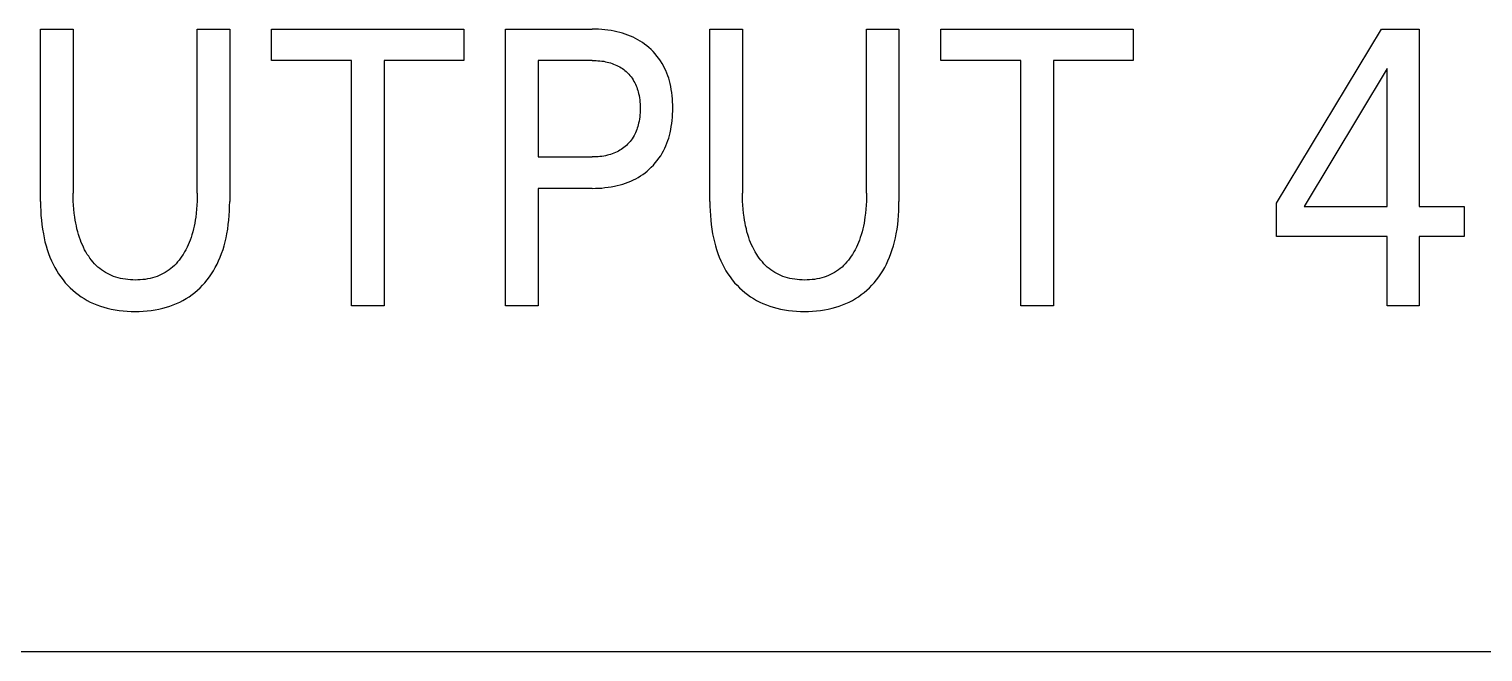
# Model space of a CAD drawing. Extents: x 0 to 420, y 0 to 297.
# Drawn here: x 142.15 to 153.7, y 169.47 to 174.42 of the extents above; entities that cross this region are included whole.
import ezdxf

# ---------------------------------------------------------------- set-up
doc = ezdxf.new("R2010")
doc.units = 0
doc.header["$LTSCALE"] = 23.1
doc.layers.add('10000_FRONT', color=7, linetype='CONTINUOUS')

msp = doc.modelspace()

# ---------------------------------------------------------------- linework, layer by layer
at = {"layer": '10000_FRONT', "color": 7, "linetype": 'CONTINUOUS'}
for p, q in [((142.241, 173.048), (142.241, 174.418)), ((142.241, 174.418), (142.5, 174.418)), ((142.5, 174.418), (142.5, 173.113)), ((143.485, 173.113), (143.485, 174.418)), ((143.485, 174.418), (143.743, 174.418)), ((143.743, 174.418), (143.743, 173.048)), ((144.076, 174.169), (144.076, 174.418)), ((144.076, 174.418), (145.604, 174.418)), ((145.604, 174.418), (145.604, 174.169)), ((145.935, 172.218), (145.935, 174.418)), ((145.935, 174.418), (146.623, 174.418)), ((146.648, 174.418), (146.623, 174.418)), ((146.673, 174.417), (146.648, 174.418)), ((146.698, 174.416), (146.673, 174.417)), ((146.723, 174.413), (146.698, 174.416)), ((146.748, 174.41), (146.723, 174.413)), ((146.773, 174.407), (146.748, 174.41)), ((146.797, 174.402), (146.773, 174.407)), ((146.819, 174.397), (146.797, 174.402)), ((146.841, 174.392), (146.819, 174.397)), ((146.863, 174.386), (146.841, 174.392)), ((146.884, 174.379), (146.863, 174.386)), ((147.557, 173.048), (147.557, 174.418)), ((147.557, 174.418), (147.816, 174.418)), ((147.816, 174.418), (147.816, 173.113)), ((148.802, 173.113), (148.802, 174.418)), ((148.802, 174.418), (149.059, 174.418)), ((149.059, 174.418), (149.059, 173.048)), ((149.393, 174.169), (149.393, 174.418)), ((149.393, 174.418), (150.92, 174.418)), ((150.92, 174.418), (150.92, 174.169)), ((152.057, 173.034), (152.892, 174.418)), ((152.892, 174.418), (153.191, 174.418)), ((153.191, 174.418), (153.191, 173.009)), ((146.906, 174.371), (146.884, 174.379)), ((146.926, 174.363), (146.906, 174.371)), ((146.947, 174.353), (146.926, 174.363)), ((146.966, 174.344), (146.947, 174.353)), ((146.985, 174.334), (146.966, 174.344)), ((147.003, 174.323), (146.985, 174.334)), ((147.021, 174.311), (147.003, 174.323)), ((147.039, 174.299), (147.021, 174.311)), ((147.056, 174.286), (147.039, 174.299)), ((147.072, 174.272), (147.056, 174.286)), ((147.09, 174.256), (147.072, 174.272)), ((144.711, 174.169), (144.076, 174.169)), ((144.711, 172.218), (144.711, 174.169)), ((144.97, 174.169), (144.97, 172.218)), ((145.604, 174.169), (144.97, 174.169)), ((146.194, 174.169), (146.194, 173.402)), ((146.623, 174.169), (146.194, 174.169)), ((146.623, 174.169), (146.638, 174.169)), ((146.638, 174.169), (146.653, 174.168)), ((146.653, 174.168), (146.668, 174.167)), ((146.668, 174.167), (146.683, 174.166)), ((146.683, 174.166), (146.699, 174.164)), ((146.699, 174.164), (146.714, 174.162)), ((146.714, 174.162), (146.728, 174.159)), ((146.728, 174.159), (146.742, 174.156)), ((146.742, 174.156), (146.755, 174.153)), ((146.755, 174.153), (146.768, 174.149)), ((146.768, 174.149), (146.781, 174.145)), ((147.106, 174.239), (147.09, 174.256)), ((147.122, 174.222), (147.106, 174.239)), ((147.137, 174.204), (147.122, 174.222)), ((147.152, 174.185), (147.137, 174.204)), ((147.165, 174.166), (147.152, 174.185)), ((147.178, 174.146), (147.165, 174.166)), ((150.027, 174.169), (149.393, 174.169)), ((150.027, 172.218), (150.027, 174.169)), ((150.286, 174.169), (150.286, 172.218)), ((150.92, 174.169), (150.286, 174.169)), ((146.781, 174.145), (146.793, 174.14)), ((146.793, 174.14), (146.806, 174.135)), ((146.806, 174.135), (146.818, 174.129)), ((146.818, 174.129), (146.83, 174.124)), ((146.83, 174.124), (146.841, 174.117)), ((146.841, 174.117), (146.852, 174.111)), ((146.852, 174.111), (146.862, 174.104)), ((146.862, 174.104), (146.873, 174.096)), ((146.873, 174.096), (146.883, 174.088)), ((146.883, 174.088), (146.892, 174.08)), ((146.892, 174.08), (146.903, 174.07)), ((146.903, 174.07), (146.913, 174.06)), ((146.913, 174.06), (146.922, 174.05)), ((146.922, 174.05), (146.931, 174.039)), ((146.931, 174.039), (146.939, 174.027)), ((147.188, 174.127), (147.178, 174.146)), ((147.198, 174.108), (147.188, 174.127)), ((147.207, 174.088), (147.198, 174.108)), ((147.216, 174.068), (147.207, 174.088)), ((147.223, 174.048), (147.216, 174.068)), ((147.23, 174.027), (147.223, 174.048)), ((152.937, 174.105), (152.279, 173.009)), ((152.937, 173.009), (152.937, 174.105)), ((146.939, 174.027), (146.947, 174.015)), ((146.947, 174.015), (146.954, 174.003)), ((146.954, 174.003), (146.96, 173.992)), ((146.96, 173.992), (146.966, 173.98)), ((146.966, 173.98), (146.971, 173.968)), ((146.971, 173.968), (146.976, 173.956)), ((146.976, 173.956), (146.981, 173.944)), ((146.981, 173.944), (146.985, 173.931)), ((146.985, 173.931), (146.988, 173.919)), ((146.988, 173.919), (146.991, 173.906)), ((147.236, 174.007), (147.23, 174.027)), ((147.241, 173.986), (147.236, 174.007)), ((147.247, 173.962), (147.241, 173.986)), ((147.251, 173.938), (147.247, 173.962)), ((147.255, 173.914), (147.251, 173.938)), ((146.991, 173.906), (146.995, 173.89)), ((146.995, 173.89), (146.998, 173.873)), ((146.998, 173.873), (147, 173.856)), ((147, 173.856), (147.002, 173.839)), ((147.002, 173.839), (147.003, 173.822)), ((147.003, 173.822), (147.003, 173.805)), ((147.003, 173.805), (147.004, 173.789)), ((147.258, 173.889), (147.255, 173.914)), ((147.26, 173.865), (147.258, 173.889)), ((147.261, 173.841), (147.26, 173.865)), ((147.262, 173.816), (147.261, 173.841)), ((147.262, 173.792), (147.262, 173.816)), ((146.995, 173.687), (146.991, 173.67)), ((146.998, 173.703), (146.995, 173.687)), ((147, 173.72), (146.998, 173.703)), ((147.002, 173.737), (147, 173.72)), ((147.003, 173.754), (147.002, 173.737)), ((147.004, 173.789), (147.003, 173.771)), ((147.003, 173.771), (147.003, 173.754)), ((147.255, 173.668), (147.258, 173.692)), ((147.258, 173.692), (147.26, 173.717)), ((147.26, 173.717), (147.261, 173.742)), ((147.261, 173.742), (147.262, 173.767)), ((147.262, 173.767), (147.262, 173.792)), ((146.955, 173.572), (146.948, 173.559)), ((146.961, 173.583), (146.955, 173.572)), ((146.967, 173.595), (146.961, 173.583)), ((146.972, 173.607), (146.967, 173.595)), ((146.977, 173.619), (146.972, 173.607)), ((146.981, 173.632), (146.977, 173.619)), ((146.985, 173.644), (146.981, 173.632)), ((146.988, 173.657), (146.985, 173.644)), ((146.991, 173.67), (146.988, 173.657)), ((147.23, 173.552), (147.236, 173.573)), ((147.236, 173.573), (147.242, 173.595)), ((147.242, 173.595), (147.247, 173.619)), ((147.247, 173.619), (147.251, 173.643)), ((147.251, 173.643), (147.255, 173.668)), ((146.853, 173.462), (146.842, 173.455)), ((146.864, 173.469), (146.853, 173.462)), ((146.874, 173.477), (146.864, 173.469)), ((146.884, 173.485), (146.874, 173.477)), ((146.894, 173.494), (146.884, 173.485)), ((146.904, 173.504), (146.894, 173.494)), ((146.914, 173.514), (146.904, 173.504)), ((146.923, 173.525), (146.914, 173.514)), ((146.932, 173.536), (146.923, 173.525)), ((146.94, 173.547), (146.932, 173.536)), ((146.948, 173.559), (146.94, 173.547)), ((147.19, 173.451), (147.199, 173.471)), ((147.199, 173.471), (147.208, 173.491)), ((147.208, 173.491), (147.216, 173.511)), ((147.216, 173.511), (147.224, 173.532)), ((147.224, 173.532), (147.23, 173.552)), ((146.194, 173.402), (146.623, 173.402)), ((146.638, 173.402), (146.623, 173.402)), ((146.653, 173.403), (146.638, 173.402)), ((146.669, 173.404), (146.653, 173.403)), ((146.684, 173.405), (146.669, 173.404)), ((146.699, 173.407), (146.684, 173.405)), ((146.714, 173.409), (146.699, 173.407)), ((146.729, 173.412), (146.714, 173.409)), ((146.743, 173.415), (146.729, 173.412)), ((146.756, 173.418), (146.743, 173.415)), ((146.769, 173.422), (146.756, 173.418)), ((146.782, 173.427), (146.769, 173.422)), ((146.795, 173.432), (146.782, 173.427)), ((146.807, 173.437), (146.795, 173.432)), ((146.82, 173.443), (146.807, 173.437)), ((146.831, 173.449), (146.82, 173.443)), ((146.842, 173.455), (146.831, 173.449)), ((147.109, 173.337), (147.124, 173.355)), ((147.124, 173.355), (147.139, 173.373)), ((147.139, 173.373), (147.153, 173.392)), ((147.153, 173.392), (147.167, 173.412)), ((147.167, 173.412), (147.179, 173.432)), ((147.179, 173.432), (147.19, 173.451)), ((146.95, 173.22), (146.969, 173.229)), ((146.969, 173.229), (146.988, 173.24)), ((146.988, 173.24), (147.006, 173.251)), ((147.006, 173.251), (147.024, 173.263)), ((147.024, 173.263), (147.042, 173.276)), ((147.042, 173.276), (147.058, 173.29)), ((147.058, 173.29), (147.075, 173.304)), ((147.075, 173.304), (147.092, 173.32)), ((147.092, 173.32), (147.109, 173.337)), ((142.5, 173.082), (142.5, 173.113)), ((143.485, 173.113), (143.485, 173.082)), ((146.194, 173.152), (146.194, 172.218)), ((146.623, 173.152), (146.194, 173.152)), ((146.623, 173.152), (146.648, 173.153)), ((146.648, 173.153), (146.674, 173.154)), ((146.674, 173.154), (146.699, 173.155)), ((146.699, 173.155), (146.724, 173.158)), ((146.724, 173.158), (146.749, 173.161)), ((146.749, 173.161), (146.774, 173.164)), ((146.774, 173.164), (146.799, 173.169)), ((146.799, 173.169), (146.822, 173.174)), ((146.822, 173.174), (146.844, 173.18)), ((146.844, 173.18), (146.866, 173.186)), ((146.866, 173.186), (146.887, 173.193)), ((146.887, 173.193), (146.908, 173.201)), ((146.908, 173.201), (146.929, 173.21)), ((146.929, 173.21), (146.95, 173.22)), ((147.817, 173.082), (147.816, 173.113)), ((148.802, 173.113), (148.801, 173.082)), ((142.241, 173.048), (142.241, 173.011)), ((142.241, 173.011), (142.242, 172.974)), ((142.501, 173.05), (142.5, 173.082)), ((142.503, 173.018), (142.501, 173.05)), ((142.505, 172.987), (142.503, 173.018)), ((143.482, 173.018), (143.48, 172.986)), ((143.484, 173.05), (143.482, 173.018)), ((143.485, 173.082), (143.484, 173.05)), ((143.741, 172.974), (143.742, 173.011)), ((143.742, 173.011), (143.743, 173.048)), ((147.557, 173.048), (147.558, 173.011)), ((147.558, 173.011), (147.559, 172.974)), ((147.817, 173.05), (147.817, 173.082)), ((147.819, 173.018), (147.817, 173.05)), ((147.822, 172.987), (147.819, 173.018)), ((148.799, 173.018), (148.797, 172.986)), ((148.801, 173.05), (148.799, 173.018)), ((148.801, 173.082), (148.801, 173.05)), ((149.058, 172.974), (149.059, 173.011)), ((149.059, 173.011), (149.059, 173.048)), ((152.057, 172.769), (152.057, 173.034)), ((152.279, 173.009), (152.937, 173.009)), ((153.191, 173.009), (153.549, 173.009)), ((153.549, 173.009), (153.549, 172.769)), ((142.242, 172.974), (142.244, 172.937)), ((142.244, 172.937), (142.247, 172.901)), ((142.247, 172.901), (142.251, 172.864)), ((142.508, 172.955), (142.505, 172.987)), ((142.512, 172.924), (142.508, 172.955)), ((142.516, 172.9), (142.512, 172.924)), ((142.52, 172.877), (142.516, 172.9)), ((143.469, 172.9), (143.465, 172.876)), ((143.473, 172.923), (143.469, 172.9)), ((143.477, 172.955), (143.473, 172.923)), ((143.48, 172.986), (143.477, 172.955)), ((143.732, 172.864), (143.736, 172.901)), ((143.736, 172.901), (143.739, 172.937)), ((143.739, 172.937), (143.741, 172.974)), ((147.559, 172.974), (147.561, 172.937)), ((147.561, 172.937), (147.564, 172.901)), ((147.564, 172.901), (147.568, 172.864)), ((147.825, 172.955), (147.822, 172.987)), ((147.829, 172.924), (147.825, 172.955)), ((147.832, 172.9), (147.829, 172.924)), ((147.837, 172.877), (147.832, 172.9)), ((148.786, 172.9), (148.782, 172.876)), ((148.789, 172.923), (148.786, 172.9)), ((148.793, 172.955), (148.789, 172.923)), ((148.797, 172.986), (148.793, 172.955)), ((149.049, 172.864), (149.053, 172.901)), ((149.053, 172.901), (149.056, 172.937)), ((149.056, 172.937), (149.058, 172.974)), ((142.251, 172.864), (142.256, 172.828)), ((142.256, 172.828), (142.263, 172.791)), ((142.263, 172.791), (142.269, 172.76)), ((142.525, 172.854), (142.52, 172.877)), ((142.53, 172.83), (142.525, 172.854)), ((142.536, 172.807), (142.53, 172.83)), ((142.542, 172.785), (142.536, 172.807)), ((142.55, 172.762), (142.542, 172.785)), ((143.443, 172.784), (143.436, 172.761)), ((143.449, 172.807), (143.443, 172.784)), ((143.455, 172.83), (143.449, 172.807)), ((143.461, 172.853), (143.455, 172.83)), ((143.465, 172.876), (143.461, 172.853)), ((143.714, 172.76), (143.721, 172.791)), ((143.721, 172.791), (143.727, 172.828)), ((143.727, 172.828), (143.732, 172.864)), ((147.568, 172.864), (147.573, 172.828)), ((147.573, 172.828), (147.579, 172.791)), ((147.579, 172.791), (147.586, 172.76)), ((147.841, 172.854), (147.837, 172.877)), ((147.847, 172.83), (147.841, 172.854)), ((147.852, 172.807), (147.847, 172.83)), ((147.859, 172.785), (147.852, 172.807)), ((147.866, 172.762), (147.859, 172.785)), ((148.76, 172.784), (148.752, 172.761)), ((148.766, 172.807), (148.76, 172.784)), ((148.772, 172.83), (148.766, 172.807)), ((148.777, 172.853), (148.772, 172.83)), ((148.782, 172.876), (148.777, 172.853)), ((149.031, 172.76), (149.037, 172.791)), ((149.037, 172.791), (149.044, 172.828)), ((149.044, 172.828), (149.049, 172.864)), ((152.937, 172.769), (152.057, 172.769)), ((152.937, 172.218), (152.937, 172.769)), ((153.191, 172.769), (153.191, 172.218)), ((153.549, 172.769), (153.191, 172.769)), ((142.269, 172.76), (142.276, 172.728)), ((142.276, 172.728), (142.284, 172.697)), ((142.284, 172.697), (142.294, 172.666)), ((142.294, 172.666), (142.304, 172.636)), ((142.557, 172.742), (142.55, 172.762)), ((142.564, 172.723), (142.557, 172.742)), ((142.573, 172.703), (142.564, 172.723)), ((142.582, 172.684), (142.573, 172.703)), ((142.591, 172.665), (142.582, 172.684)), ((142.601, 172.647), (142.591, 172.665)), ((143.395, 172.665), (143.385, 172.647)), ((143.404, 172.684), (143.395, 172.665)), ((143.413, 172.703), (143.404, 172.684)), ((143.421, 172.722), (143.413, 172.703)), ((143.429, 172.742), (143.421, 172.722)), ((143.436, 172.761), (143.429, 172.742)), ((143.679, 172.636), (143.69, 172.666)), ((143.69, 172.666), (143.699, 172.697)), ((143.699, 172.697), (143.707, 172.728)), ((143.707, 172.728), (143.714, 172.76)), ((147.586, 172.76), (147.593, 172.728)), ((147.593, 172.728), (147.601, 172.697)), ((147.601, 172.697), (147.61, 172.666)), ((147.61, 172.666), (147.621, 172.636)), ((147.873, 172.742), (147.866, 172.762)), ((147.881, 172.723), (147.873, 172.742)), ((147.889, 172.703), (147.881, 172.723)), ((147.898, 172.684), (147.889, 172.703)), ((147.908, 172.665), (147.898, 172.684)), ((147.918, 172.647), (147.908, 172.665)), ((148.711, 172.665), (148.701, 172.647)), ((148.721, 172.684), (148.711, 172.665)), ((148.73, 172.703), (148.721, 172.684)), ((148.738, 172.722), (148.73, 172.703)), ((148.745, 172.742), (148.738, 172.722)), ((148.752, 172.761), (148.745, 172.742)), ((148.996, 172.636), (149.006, 172.666)), ((149.006, 172.666), (149.016, 172.697)), ((149.016, 172.697), (149.024, 172.728)), ((149.024, 172.728), (149.031, 172.76)), ((142.304, 172.636), (142.315, 172.606)), ((142.315, 172.606), (142.328, 172.576)), ((142.328, 172.576), (142.341, 172.55)), ((142.341, 172.55), (142.354, 172.524)), ((142.612, 172.628), (142.601, 172.647)), ((142.623, 172.613), (142.612, 172.628)), ((142.633, 172.597), (142.623, 172.613)), ((142.645, 172.582), (142.633, 172.597)), ((142.657, 172.568), (142.645, 172.582)), ((142.67, 172.554), (142.657, 172.568)), ((142.683, 172.54), (142.67, 172.554)), ((142.697, 172.527), (142.683, 172.54)), ((143.304, 172.54), (143.29, 172.527)), ((143.317, 172.554), (143.304, 172.54)), ((143.329, 172.568), (143.317, 172.554)), ((143.341, 172.582), (143.329, 172.568)), ((143.353, 172.597), (143.341, 172.582)), ((143.364, 172.613), (143.353, 172.597)), ((143.374, 172.628), (143.364, 172.613)), ((143.385, 172.647), (143.374, 172.628)), ((143.629, 172.524), (143.643, 172.55)), ((143.643, 172.55), (143.655, 172.576)), ((143.655, 172.576), (143.668, 172.606)), ((143.668, 172.606), (143.679, 172.636)), ((147.621, 172.636), (147.632, 172.606)), ((147.632, 172.606), (147.645, 172.576)), ((147.645, 172.576), (147.657, 172.55)), ((147.657, 172.55), (147.671, 172.524)), ((147.929, 172.628), (147.918, 172.647)), ((147.939, 172.613), (147.929, 172.628)), ((147.95, 172.597), (147.939, 172.613)), ((147.962, 172.582), (147.95, 172.597)), ((147.974, 172.568), (147.962, 172.582)), ((147.986, 172.554), (147.974, 172.568)), ((148, 172.54), (147.986, 172.554)), ((148.013, 172.527), (148, 172.54)), ((148.62, 172.54), (148.607, 172.527)), ((148.633, 172.554), (148.62, 172.54)), ((148.646, 172.568), (148.633, 172.554)), ((148.658, 172.582), (148.646, 172.568)), ((148.669, 172.597), (148.658, 172.582)), ((148.68, 172.613), (148.669, 172.597)), ((148.691, 172.628), (148.68, 172.613)), ((148.701, 172.647), (148.691, 172.628)), ((148.946, 172.524), (148.959, 172.55)), ((148.959, 172.55), (148.972, 172.576)), ((148.972, 172.576), (148.985, 172.606)), ((148.985, 172.606), (148.996, 172.636)), ((142.354, 172.524), (142.369, 172.498)), ((142.369, 172.498), (142.384, 172.473)), ((142.384, 172.473), (142.401, 172.449)), ((142.401, 172.449), (142.419, 172.426)), ((142.419, 172.426), (142.437, 172.403)), ((142.711, 172.515), (142.697, 172.527)), ((142.726, 172.504), (142.711, 172.515)), ((142.74, 172.494), (142.726, 172.504)), ((142.756, 172.484), (142.74, 172.494)), ((142.772, 172.475), (142.756, 172.484)), ((142.788, 172.467), (142.772, 172.475)), ((142.804, 172.46), (142.788, 172.467)), ((142.821, 172.453), (142.804, 172.46)), ((142.838, 172.447), (142.821, 172.453)), ((142.857, 172.441), (142.838, 172.447)), ((142.876, 172.437), (142.857, 172.441)), ((142.895, 172.433), (142.876, 172.437)), ((142.915, 172.43), (142.895, 172.433)), ((142.934, 172.427), (142.915, 172.43)), ((142.954, 172.426), (142.934, 172.427)), ((142.973, 172.425), (142.954, 172.426)), ((142.993, 172.424), (142.973, 172.425)), ((143.013, 172.425), (142.993, 172.424)), ((143.033, 172.425), (143.013, 172.425)), ((143.052, 172.427), (143.033, 172.425)), ((143.072, 172.429), (143.052, 172.427)), ((143.091, 172.433), (143.072, 172.429)), ((143.111, 172.437), (143.091, 172.433)), ((143.13, 172.441), (143.111, 172.437)), ((143.149, 172.447), (143.13, 172.441)), ((143.166, 172.453), (143.149, 172.447)), ((143.182, 172.46), (143.166, 172.453)), ((143.199, 172.467), (143.182, 172.46)), ((143.215, 172.475), (143.199, 172.467)), ((143.231, 172.484), (143.215, 172.475)), ((143.246, 172.494), (143.231, 172.484)), ((143.261, 172.504), (143.246, 172.494)), ((143.276, 172.515), (143.261, 172.504)), ((143.29, 172.527), (143.276, 172.515)), ((143.546, 172.403), (143.565, 172.426)), ((143.565, 172.426), (143.582, 172.449)), ((143.582, 172.449), (143.599, 172.473)), ((143.599, 172.473), (143.615, 172.498)), ((143.615, 172.498), (143.629, 172.524)), ((147.671, 172.524), (147.685, 172.498)), ((147.685, 172.498), (147.701, 172.473)), ((147.701, 172.473), (147.718, 172.449)), ((147.718, 172.449), (147.735, 172.426)), ((147.735, 172.426), (147.754, 172.403)), ((148.028, 172.515), (148.013, 172.527)), ((148.042, 172.504), (148.028, 172.515)), ((148.057, 172.494), (148.042, 172.504)), ((148.072, 172.484), (148.057, 172.494)), ((148.088, 172.475), (148.072, 172.484)), ((148.104, 172.467), (148.088, 172.475)), ((148.121, 172.46), (148.104, 172.467)), ((148.138, 172.453), (148.121, 172.46)), ((148.155, 172.447), (148.138, 172.453)), ((148.174, 172.441), (148.155, 172.447)), ((148.193, 172.437), (148.174, 172.441)), ((148.212, 172.433), (148.193, 172.437)), ((148.231, 172.43), (148.212, 172.433)), ((148.251, 172.427), (148.231, 172.43)), ((148.27, 172.426), (148.251, 172.427)), ((148.29, 172.425), (148.27, 172.426)), ((148.31, 172.424), (148.29, 172.425)), ((148.329, 172.425), (148.31, 172.424)), ((148.349, 172.425), (148.329, 172.425)), ((148.369, 172.427), (148.349, 172.425)), ((148.388, 172.429), (148.369, 172.427)), ((148.408, 172.433), (148.388, 172.429)), ((148.427, 172.437), (148.408, 172.433)), ((148.446, 172.441), (148.427, 172.437)), ((148.465, 172.447), (148.446, 172.441)), ((148.482, 172.453), (148.465, 172.447)), ((148.499, 172.46), (148.482, 172.453)), ((148.516, 172.467), (148.499, 172.46)), ((148.532, 172.475), (148.516, 172.467)), ((148.548, 172.484), (148.532, 172.475)), ((148.563, 172.494), (148.548, 172.484)), ((148.578, 172.504), (148.563, 172.494)), ((148.592, 172.515), (148.578, 172.504)), ((148.607, 172.527), (148.592, 172.515)), ((148.863, 172.403), (148.881, 172.426)), ((148.881, 172.426), (148.899, 172.449)), ((148.899, 172.449), (148.916, 172.473)), ((148.916, 172.473), (148.931, 172.498)), ((148.931, 172.498), (148.946, 172.524)), ((142.437, 172.403), (142.456, 172.382)), ((142.456, 172.382), (142.476, 172.362)), ((142.476, 172.362), (142.496, 172.343)), ((142.496, 172.343), (142.518, 172.325)), ((142.518, 172.325), (142.54, 172.308)), ((142.54, 172.308), (142.563, 172.291)), ((143.421, 172.291), (143.444, 172.308)), ((143.444, 172.308), (143.466, 172.325)), ((143.466, 172.325), (143.487, 172.343)), ((143.487, 172.343), (143.508, 172.362)), ((143.508, 172.362), (143.527, 172.382)), ((143.527, 172.382), (143.546, 172.403)), ((147.754, 172.403), (147.773, 172.382)), ((147.773, 172.382), (147.792, 172.362)), ((147.792, 172.362), (147.813, 172.343)), ((147.813, 172.343), (147.834, 172.325)), ((147.834, 172.325), (147.856, 172.308)), ((147.856, 172.308), (147.879, 172.291)), ((148.737, 172.291), (148.76, 172.308)), ((148.76, 172.308), (148.783, 172.325)), ((148.783, 172.325), (148.804, 172.343)), ((148.804, 172.343), (148.824, 172.362)), ((148.824, 172.362), (148.844, 172.382)), ((148.844, 172.382), (148.863, 172.403)), ((142.563, 172.291), (142.586, 172.276)), ((142.586, 172.276), (142.611, 172.262)), ((142.611, 172.262), (142.636, 172.249)), ((142.636, 172.249), (142.662, 172.237)), ((142.662, 172.237), (142.689, 172.226)), ((142.689, 172.226), (142.716, 172.216)), ((142.716, 172.216), (142.743, 172.208)), ((142.743, 172.208), (142.771, 172.2)), ((142.771, 172.2), (142.802, 172.193)), ((142.802, 172.193), (142.833, 172.187)), ((142.833, 172.187), (142.865, 172.183)), ((143.119, 172.183), (143.15, 172.187)), ((143.15, 172.187), (143.181, 172.193)), ((143.181, 172.193), (143.212, 172.2)), ((143.212, 172.2), (143.24, 172.208)), ((143.24, 172.208), (143.267, 172.216)), ((143.267, 172.216), (143.294, 172.226)), ((143.294, 172.226), (143.321, 172.237)), ((143.321, 172.237), (143.347, 172.249)), ((143.347, 172.249), (143.372, 172.262)), ((143.372, 172.262), (143.397, 172.276)), ((143.397, 172.276), (143.421, 172.291)), ((144.97, 172.218), (144.711, 172.218)), ((146.194, 172.218), (145.935, 172.218)), ((147.879, 172.291), (147.903, 172.276)), ((147.903, 172.276), (147.928, 172.262)), ((147.928, 172.262), (147.953, 172.249)), ((147.953, 172.249), (147.979, 172.237)), ((147.979, 172.237), (148.006, 172.226)), ((148.006, 172.226), (148.033, 172.216)), ((148.033, 172.216), (148.06, 172.208)), ((148.06, 172.208), (148.088, 172.2)), ((148.088, 172.2), (148.119, 172.193)), ((148.119, 172.193), (148.15, 172.187)), ((148.15, 172.187), (148.181, 172.183)), ((148.435, 172.183), (148.467, 172.187)), ((148.467, 172.187), (148.498, 172.193)), ((148.498, 172.193), (148.529, 172.2)), ((148.529, 172.2), (148.557, 172.208)), ((148.557, 172.208), (148.584, 172.216)), ((148.584, 172.216), (148.611, 172.226)), ((148.611, 172.226), (148.638, 172.237)), ((148.638, 172.237), (148.664, 172.249)), ((148.664, 172.249), (148.689, 172.262)), ((148.689, 172.262), (148.714, 172.276)), ((148.714, 172.276), (148.737, 172.291)), ((150.286, 172.218), (150.027, 172.218)), ((153.191, 172.218), (152.937, 172.218)), ((142.865, 172.183), (142.896, 172.179)), ((142.896, 172.179), (142.928, 172.177)), ((142.928, 172.177), (142.96, 172.175)), ((142.96, 172.175), (142.992, 172.175)), ((142.992, 172.175), (143.024, 172.175)), ((143.024, 172.175), (143.055, 172.177)), ((143.055, 172.177), (143.087, 172.179)), ((143.087, 172.179), (143.119, 172.183)), ((148.181, 172.183), (148.213, 172.179)), ((148.213, 172.179), (148.245, 172.177)), ((148.245, 172.177), (148.276, 172.175)), ((148.276, 172.175), (148.308, 172.175)), ((148.308, 172.175), (148.34, 172.175)), ((148.34, 172.175), (148.372, 172.177)), ((148.372, 172.177), (148.404, 172.179)), ((148.404, 172.179), (148.435, 172.183)), ((203.56, 169.468), (134.06, 169.468))]:
    msp.add_line(p, q, dxfattribs=at)

doc.saveas('drawing.dxf')
